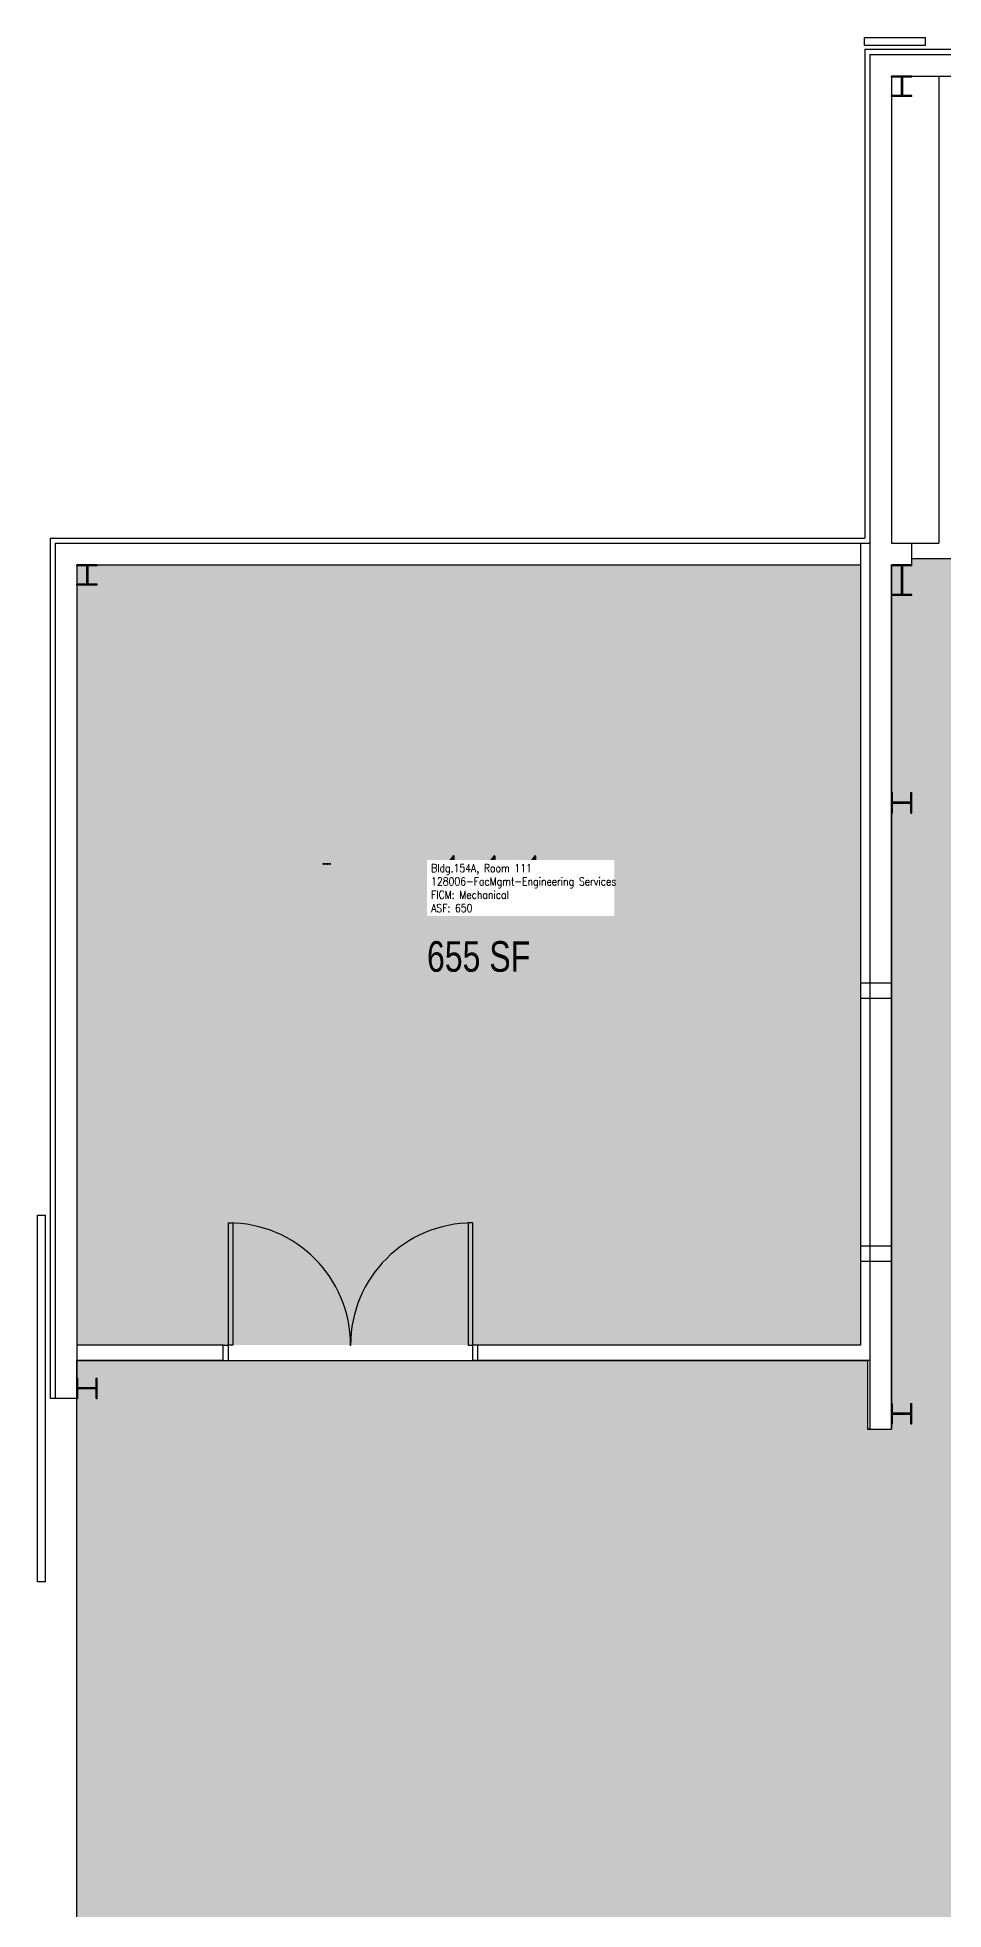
# Model space of a CAD drawing. Header units: inches. Extents: x 921 to 3274, y 460 to 2016.
# Drawn here: x 1492 to 1848, y 1251 to 1987 of the extents above; entities that cross this region are included whole.
import ezdxf
from ezdxf.enums import TextEntityAlignment as Align

# ---------------------------------------------------------------- set-up
doc = ezdxf.new("R2010")
doc.units = ezdxf.units.IN
doc.header["$LTSCALE"] = 0.25
doc.header["$MEASUREMENT"] = 0
for name, color, linetype in [('A-COLS', 5, 'CONTINUOUS'), ('A-DOOR', 2, 'CONTINUOUS'), ('A-IDEN-RNUM', 7, 'CONTINUOUS'), ('A-IDEN-SNUM', 4, 'CONTINUOUS'), ('A-IDEN-VNUM', 4, 'CONTINUOUS'), ('A-WALL', 5, 'CONTINUOUS'), ('AREA-ASSIGN', 7, 'CONTINUOUS'), ('AREA-GROSS', 1, 'CONTINUOUS'), ('AREA-TEXT', 3, 'CONTINUOUS'), ('Rooms-Category-Color', 7, 'CONTINUOUS'), ('Rooms-College-Color', 7, 'CONTINUOUS'), ('Rooms-Department-Color', 7, 'CONTINUOUS'), ('Rooms-Division-Color', 7, 'CONTINUOUS'), ('Rooms-Information', 7, 'CONTINUOUS')]:
    doc.layers.add(name, color=color, linetype=linetype)
doc.styles.add('AREA', font='arial.ttf', dxfattribs={"width": 0.75, "height": 12})
doc.styles.add('ROOMSNUMBER', font='txt.shx', dxfattribs={"height": 0.03})
doc.styles.add('ROOMVNUMBER', font='simplex.shx', dxfattribs={"width": 0.85})

msp = doc.modelspace()

# ---------------------------------------------------------------- hatches: boundary and pattern name
at = {"layer": 'Rooms-Category-Color', "true_color": 0xe3f498}
msp.add_hatch(color=61, dxfattribs=at).paths.add_polyline_path([(2328.59, 842.42), (2029.09, 842.42), (2029.09, 836.42), (1827.34, 836.42), (1827.34, 1175.92), (1817.84, 1175.92), (1817.84, 1148.92), (1507.34, 1148.92), (1507.34, 1466.92), (1817.84, 1466.92), (1817.84, 1439.92), (1827.34, 1439.92), (1827.34, 1779.42), (1835.34, 1779.42), (1835.34, 1781.92), (1942.71, 1781.92), (2002.72, 1781.92), (2522.34, 1781.92), (2522.34, 1779.42), (2530.34, 1779.42), (2530.34, 1439.92), (2530.34, 836.42), (2328.59, 836.42)])
at = {"layer": 'Rooms-Category-Color', "true_color": 0xadadad}
msp.add_hatch(color=253, dxfattribs=at).paths.add_polyline_path([(1507.34, 1779.42), (1507.34, 1472.92), (1815.21, 1472.92), (1815.21, 1779.42)])
at = {"layer": 'Rooms-College-Color', "true_color": 0xe3c5e1}
for points in [[(2328.59, 842.42), (2029.09, 842.42), (2029.09, 836.42), (1827.34, 836.42), (1827.34, 1175.92), (1817.84, 1175.92), (1817.84, 1148.92), (1507.34, 1148.92), (1507.34, 1466.92), (1817.84, 1466.92), (1817.84, 1439.92), (1827.34, 1439.92), (1827.34, 1779.42), (1835.34, 1779.42), (1835.34, 1781.92), (1942.71, 1781.92), (2002.72, 1781.92), (2522.34, 1781.92), (2522.34, 1779.42), (2530.34, 1779.42), (2530.34, 1439.92), (2530.34, 836.42), (2328.59, 836.42)], [(1507.34, 1779.42), (1507.34, 1472.92), (1815.21, 1472.92), (1815.21, 1779.42)]]:
    msp.add_hatch(color=254, dxfattribs=at).paths.add_polyline_path(points)
at = {"layer": 'Rooms-Department-Color', "true_color": 0xe3c5e1}
msp.add_hatch(color=254, dxfattribs=at).paths.add_polyline_path([(2328.59, 842.42), (2029.09, 842.42), (2029.09, 836.42), (1827.34, 836.42), (1827.34, 1175.92), (1817.84, 1175.92), (1817.84, 1148.92), (1507.34, 1148.92), (1507.34, 1466.92), (1817.84, 1466.92), (1817.84, 1439.92), (1827.34, 1439.92), (1827.34, 1779.42), (1835.34, 1779.42), (1835.34, 1781.92), (1942.71, 1781.92), (2002.72, 1781.92), (2522.34, 1781.92), (2522.34, 1779.42), (2530.34, 1779.42), (2530.34, 1439.92), (2530.34, 836.42), (2328.59, 836.42)])
at = {"layer": 'Rooms-Department-Color', "true_color": 0xacacac}
msp.add_hatch(color=253, dxfattribs=at).paths.add_polyline_path([(1507.34, 1779.42), (1507.34, 1472.92), (1815.21, 1472.92), (1815.21, 1779.42)])
at = {"layer": 'Rooms-Division-Color', "true_color": 0xe3c5e1}
msp.add_hatch(color=254, dxfattribs=at).paths.add_polyline_path([(2328.59, 842.42), (2029.09, 842.42), (2029.09, 836.42), (1827.34, 836.42), (1827.34, 1175.92), (1817.84, 1175.92), (1817.84, 1148.92), (1507.34, 1148.92), (1507.34, 1466.92), (1817.84, 1466.92), (1817.84, 1439.92), (1827.34, 1439.92), (1827.34, 1779.42), (1835.34, 1779.42), (1835.34, 1781.92), (1942.71, 1781.92), (2002.72, 1781.92), (2522.34, 1781.92), (2522.34, 1779.42), (2530.34, 1779.42), (2530.34, 1439.92), (2530.34, 836.42), (2328.59, 836.42)])
at = {"layer": 'Rooms-Division-Color', "true_color": 0xadadad}
msp.add_hatch(color=253, dxfattribs=at).paths.add_polyline_path([(1507.34, 1779.42), (1507.34, 1472.92), (1815.21, 1472.92), (1815.21, 1779.42)])

# ---------------------------------------------------------------- linework, layer by layer
at = {"layer": 'A-COLS', "linetype": 'Continuous'}
for p, q in [((1827.34, 1971.04), (1827.34, 1971.42)), ((1835.34, 1971.04), (1827.34, 1971.04)), ((1831.09, 1971.04), (1831.09, 1963.79)), ((1831.59, 1971.04), (1831.59, 1963.79)), ((1835.34, 1971.04), (1835.34, 1971.42)), ((1835.34, 1963.79), (1827.34, 1963.79)), ((1827.34, 1963.42), (1827.34, 1963.79)), ((1835.34, 1963.42), (1835.34, 1963.79)), ((1835.34, 1963.42), (1827.34, 1963.42)), ((1507.34, 1779.04), (1507.34, 1779.42)), ((1515.34, 1779.04), (1507.34, 1779.04)), ((1511.09, 1779.04), (1511.09, 1771.79)), ((1511.59, 1779.04), (1511.59, 1771.79)), ((1515.34, 1779.04), (1515.34, 1779.42)), ((1835.34, 1779.04), (1827.34, 1779.04)), ((1831.09, 1779.04), (1831.09, 1767.79)), ((1831.59, 1779.04), (1831.59, 1767.79)), ((1835.34, 1779.04), (1835.34, 1779.42)), ((1515.34, 1771.79), (1507.34, 1771.79)), ((1507.34, 1771.42), (1507.34, 1771.79)), ((1515.34, 1771.42), (1507.34, 1771.42)), ((1515.34, 1771.42), (1515.34, 1771.79)), ((1835.34, 1767.79), (1827.34, 1767.79)), ((1835.34, 1767.42), (1827.34, 1767.42)), ((1835.34, 1767.42), (1835.34, 1767.79)), ((1827.34, 1681.92), (1827.34, 1689.92)), ((1827.34, 1689.92), (1827.71, 1689.92)), ((1827.71, 1681.92), (1827.71, 1689.92)), ((1834.96, 1686.17), (1827.71, 1686.17)), ((1834.96, 1685.67), (1827.71, 1685.67)), ((1834.96, 1689.92), (1835.34, 1689.92)), ((1834.96, 1681.92), (1834.96, 1689.92)), ((1835.34, 1681.92), (1835.34, 1689.92)), ((1827.34, 1681.92), (1827.71, 1681.92)), ((1834.96, 1681.92), (1835.34, 1681.92)), ((1507.34, 1451.92), (1507.34, 1459.92)), ((1507.34, 1459.92), (1507.71, 1459.92)), ((1507.71, 1451.92), (1507.71, 1459.92)), ((1514.96, 1456.17), (1507.71, 1456.17)), ((1514.96, 1459.92), (1515.34, 1459.92)), ((1514.96, 1451.92), (1514.96, 1459.92)), ((1515.34, 1451.92), (1515.34, 1459.92)), ((1507.34, 1451.92), (1507.71, 1451.92)), ((1514.96, 1455.67), (1507.71, 1455.67)), ((1514.96, 1451.92), (1515.34, 1451.92)), ((1827.34, 1441.92), (1827.34, 1449.92)), ((1827.34, 1449.92), (1827.71, 1449.92)), ((1827.71, 1441.92), (1827.71, 1449.92)), ((1834.96, 1449.92), (1835.34, 1449.92)), ((1834.96, 1441.92), (1834.96, 1449.92)), ((1835.34, 1441.92), (1835.34, 1449.92)), ((1827.34, 1441.92), (1827.71, 1441.92)), ((1834.96, 1446.17), (1827.71, 1446.17)), ((1834.96, 1445.67), (1827.71, 1445.67)), ((1834.96, 1441.92), (1835.34, 1441.92))]:
    msp.add_line(p, q, dxfattribs=at)
at = {"layer": 'A-DOOR', "linetype": 'Continuous'}
for p, q in [((1564.84, 1472.92), (1566.84, 1472.92)), ((1566.84, 1466.92), (1566.84, 1472.92)), ((1662.84, 1466.92), (1662.84, 1472.92)), ((1664.84, 1472.92), (1662.84, 1472.92)), ((1564.84, 1466.92), (1566.84, 1466.92)), ((1664.84, 1466.92), (1662.84, 1466.92))]:
    msp.add_line(p, q, dxfattribs=at)
at = {"layer": 'A-DOOR', "linetype": 'Continuous', "flags": 128}
for points in [[(1494.84, 1379.92), (1491.84, 1379.92), (1491.84, 1523.92), (1494.84, 1523.92), (1494.84, 1379.92)], [(1566.84, 1472.92), (1566.84, 1520.92), (1568.59, 1520.92), (1568.59, 1472.92), (1566.84, 1472.92)], [(1662.84, 1472.92), (1662.84, 1520.92), (1661.09, 1520.92), (1661.09, 1472.92), (1662.84, 1472.92)]]:
    msp.add_lwpolyline(points, dxfattribs=at)
at = {"layer": 'A-DOOR', "linetype": 'Continuous'}
for centre, start, end in [((1566.84, 1472.92), 0, 90), ((1662.84, 1472.92), 90, 180)]:
    msp.add_arc(centre, 48, start, end, dxfattribs=at)
msp.add_point((1614.84, 1472.92), dxfattribs=at)
msp.add_point((1614.84, 1472.92), dxfattribs=at)
at = {"layer": 'A-WALL'}
for p, q in [((1816.72, 1986.58), (1840.72, 1986.58)), ((1816.72, 1983.58), (1816.72, 1986.58)), ((1840.72, 1983.58), (1840.72, 1986.58)), ((1816.72, 1983.58), (1840.72, 1983.58))]:
    msp.add_line(p, q, dxfattribs=at)
at = {"layer": 'A-WALL', "linetype": 'Continuous'}
for p, q in [((1816.84, 1981.92), (1960.84, 1981.92)), ((1816.84, 1981.92), (1816.84, 1789.92)), ((1818.84, 1979.92), (1960.84, 1979.92)), ((1818.84, 1979.92), (1818.84, 1439.92)), ((1827.34, 1971.42), (1827.34, 1787.92)), ((1835.34, 1971.42), (1827.34, 1971.42)), ((1827.34, 1971.42), (1960.84, 1971.42)), ((1845.96, 1971.42), (1845.96, 1787.92)), ((1496.84, 1789.92), (1816.84, 1789.92)), ((1496.84, 1789.92), (1496.84, 1451.92)), ((1498.84, 1787.92), (1498.84, 1451.92)), ((1498.85, 1787.92), (1818.84, 1787.92)), ((1815.21, 1787.92), (1815.21, 1472.92)), ((1827.34, 1787.92), (1845.96, 1787.92)), ((1835.34, 1779.42), (1835.34, 1787.92)), ((1835.34, 1781.92), (1942.71, 1781.92)), ((1507.34, 1779.42), (1507.34, 1451.92)), ((1507.34, 1779.42), (1815.21, 1779.42)), ((1515.34, 1779.42), (1507.34, 1779.42)), ((1827.34, 1779.42), (1835.34, 1779.42)), ((1835.34, 1779.42), (1827.34, 1779.42)), ((1827.34, 1779.42), (1827.34, 1439.92)), ((1815.21, 1615.25), (1827.34, 1615.25)), ((1815.21, 1609.25), (1827.34, 1609.25)), ((1815.21, 1511.92), (1827.34, 1511.92)), ((1815.21, 1505.92), (1827.34, 1505.92)), ((1564.84, 1472.92), (1507.34, 1472.92)), ((1564.84, 1466.92), (1564.84, 1472.92)), ((1815.21, 1472.92), (1664.84, 1472.92)), ((1664.84, 1466.92), (1664.84, 1472.92)), ((1564.84, 1466.92), (1507.34, 1466.92)), ((1818.84, 1466.92), (1664.84, 1466.92)), ((1817.84, 1466.92), (1817.84, 1439.92)), ((1507.34, 1451.92), (1496.84, 1451.92)), ((1818.84, 1439.92), (1817.84, 1439.92)), ((1818.84, 1439.92), (1827.34, 1439.92))]:
    msp.add_line(p, q, dxfattribs=at)
at = {"layer": 'AREA-ASSIGN'}
msp.add_lwpolyline([(2328.59, 842.42), (2029.09, 842.42), (2029.09, 836.42), (1827.34, 836.42), (1827.34, 1175.92), (1817.84, 1175.92), (1817.84, 1148.92), (1507.34, 1148.92), (1507.34, 1466.92), (1817.84, 1466.92), (1817.84, 1439.92), (1827.34, 1439.92), (1827.34, 1779.42), (1835.34, 1779.42), (1835.34, 1781.92), (1942.71, 1781.92), (2002.72, 1781.92), (2522.34, 1781.92), (2522.34, 1779.42), (2530.34, 1779.42), (2530.34, 1439.92), (2530.34, 836.42), (2328.59, 836.42)], close=True, dxfattribs=at)
at = {"layer": 'AREA-ASSIGN', "const_width": 0.001}
msp.add_lwpolyline([(1507.34, 1779.42), (1507.34, 1472.92), (1815.21, 1472.92), (1815.21, 1779.42)], close=True, dxfattribs=at)
at = {"layer": 'AREA-GROSS', "const_width": 0.001}
msp.add_lwpolyline([(1496.84, 825.92), (3268.84, 825.92), (3268.84, 1789.92), (2540.84, 1789.92), (2540.84, 1981.92), (1816.84, 1981.92), (1816.84, 1789.92), (1496.84, 1789.92)], close=True, dxfattribs=at)

# ---------------------------------------------------------------- texts
at = {"layer": 'A-IDEN-RNUM', "style": 'ROOMSNUMBER'}
msp.add_text('0111-00', height=0.36, dxfattribs=at).set_placement((1603.93, 1661.76))
at = {"layer": 'A-IDEN-SNUM', "style": 'ROOMSNUMBER'}
msp.add_text('154A011100', height=0.36, dxfattribs=at).set_placement((1603.93, 1661.76))
at = {"layer": 'A-IDEN-VNUM', "style": 'ROOMVNUMBER', "width": 0.85}
msp.add_text('111', height=22, dxfattribs=at).set_placement((1646.47, 1643.01))
at = {"layer": 'AREA-TEXT', "style": 'AREA', "width": 0.75}
msp.add_text('655 SF', height=12, dxfattribs=at).set_placement((1665.13, 1625.58), align=Align.MIDDLE_CENTER)

# ---------------------------------------------------------------- next in the draw order: texts
at = {"layer": 'Rooms-Information', "insert": (1646.47, 1643.01), "char_height": 3.1429, "width": 70.4, "attachment_point": 7, "style": 'ROOMVNUMBER', "bg_fill": 3, "box_fill_scale": 1.5, "bg_fill_color": 256, "bg_fill_true_color": 13158600, "bg_fill_transparency": 0}
msp.add_mtext('Bldg.154A, Room 111^M^J128006-FacMgmt-Engineering Services^M^JFICM: Mechanical^M^JASF: 650', dxfattribs=at)

doc.saveas('drawing.dxf')
